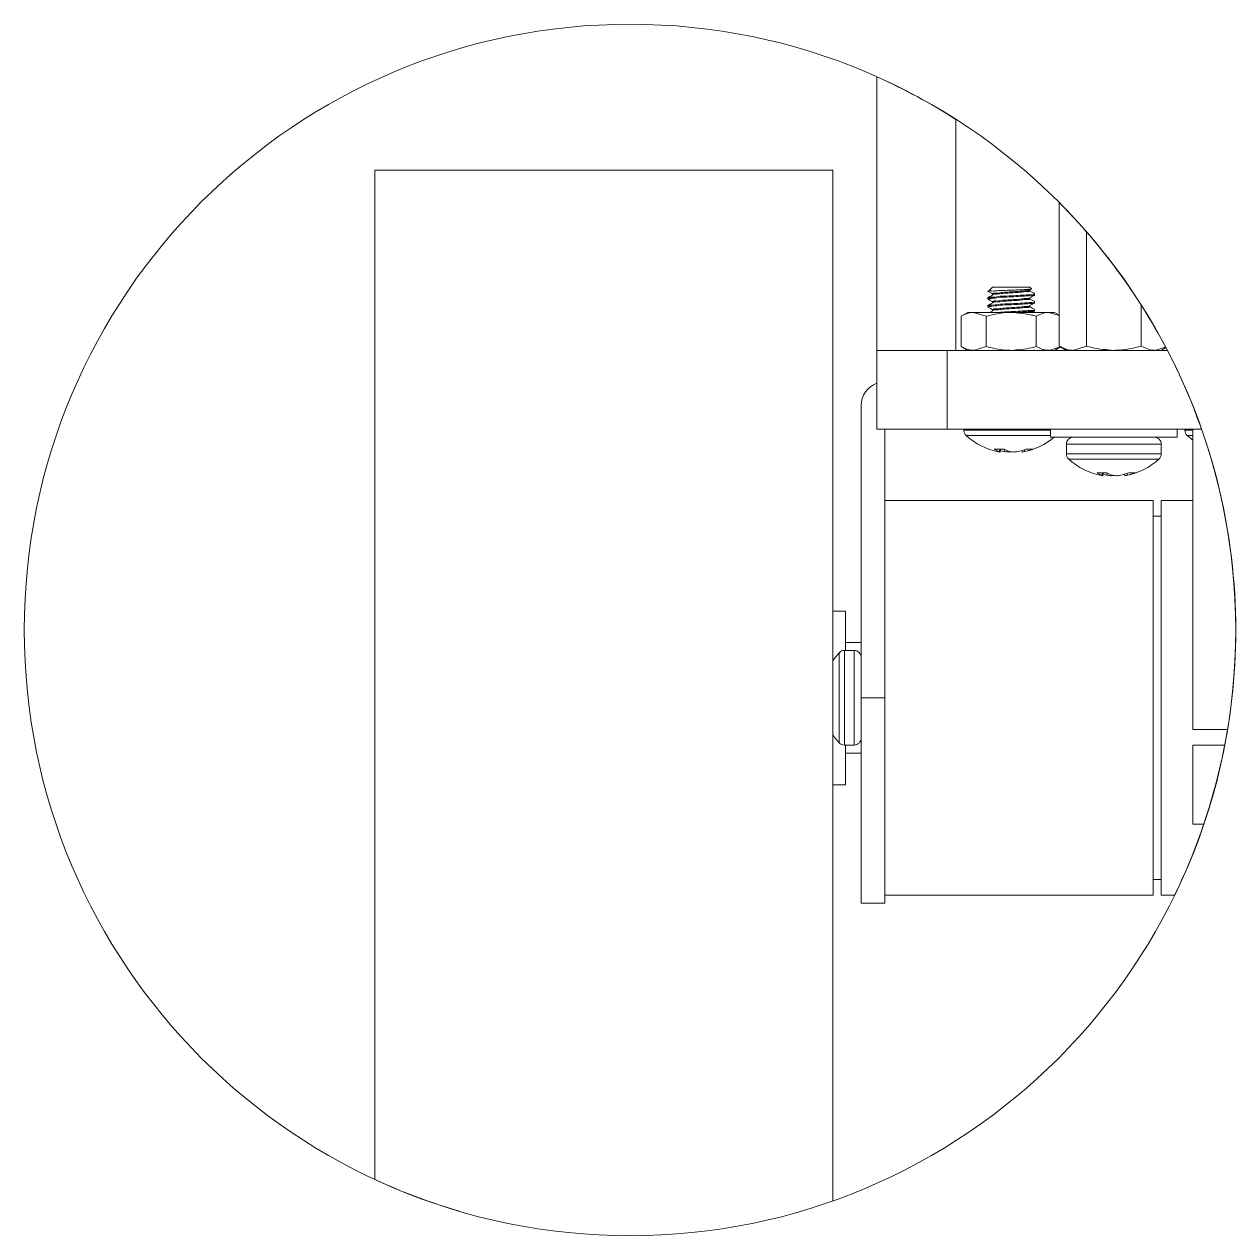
# Model space of a CAD drawing. Header units: inches. Extents: x -1846 to 3013, y 0 to 1997.
# Drawn here: x 2123.6 to 2200.3, y 643.2 to 719.9 of the extents above; entities that cross this region are included whole.
import ezdxf

# ---------------------------------------------------------------- set-up
doc = ezdxf.new("R2010")
doc.units = ezdxf.units.IN
doc.layers.get('0').update_dxf_attribs({"color": 2, "lineweight": 0})

msp = doc.modelspace()

# ---------------------------------------------------------------- linework, layer by layer
for p, q in [((2177.606, 699.285), (2177.606, 716.603)), ((2182.606, 713.91), (2182.606, 699.285)), ((2145.806, 646.787), (2145.806, 710.687)), ((2145.806, 710.687), (2174.806, 710.687)), ((2174.806, 645.429), (2174.806, 710.687)), ((2189.142, 708.65), (2189.142, 699.553)), ((2190.874, 706.792), (2190.874, 699.553)), ((2184.931, 703.285), (2184.673, 703.027)), ((2187.281, 703.285), (2184.931, 703.285)), ((2184.931, 702.862), (2184.931, 702.8)), ((2187.206, 703.146), (2187.09, 703.066)), ((2187.27, 703.101), (2187.41, 703.183)), ((2187.382, 703.185), (2187.281, 703.285)), ((2187.281, 703.05), (2187.281, 703.108)), ((2187.362, 702.754), (2187.362, 702.816)), ((2187.579, 702.787), (2187.606, 702.802)), ((2184.637, 702.616), (2184.615, 702.604)), ((2184.637, 702.116), (2184.615, 702.104)), ((2184.931, 702.362), (2184.931, 702.3)), ((2187.281, 702.55), (2187.281, 702.612)), ((2187.281, 702.05), (2187.281, 702.112)), ((2187.362, 702.254), (2187.362, 702.316)), ((2187.579, 702.287), (2187.606, 702.302)), ((2194.338, 702.157), (2194.338, 699.553)), ((2183.356, 701.685), (2182.931, 701.439)), ((2182.931, 699.531), (2182.931, 701.439)), ((2183.356, 701.685), (2183.725, 701.685)), ((2184.518, 701.439), (2183.725, 701.685)), ((2186.106, 701.685), (2183.725, 701.685)), ((2184.518, 699.531), (2184.518, 701.439)), ((2184.931, 701.862), (2184.931, 701.8)), ((2186.106, 701.685), (2188.488, 701.685)), ((2187.362, 701.754), (2187.362, 701.816)), ((2187.579, 701.787), (2187.606, 701.802)), ((2187.694, 699.531), (2187.694, 701.439)), ((2189.142, 701.483), (2188.488, 701.685)), ((2188.488, 701.685), (2188.856, 701.685)), ((2189.142, 701.52), (2188.856, 701.685)), ((2177.606, 699.285), (2177.887, 699.285)), ((2177.606, 694.285), (2177.606, 699.285)), ((2177.887, 699.285), (2182.059, 699.285)), ((2182.059, 699.285), (2182.059, 694.285)), ((2195.995, 699.285), (2182.059, 699.285)), ((2182.931, 699.531), (2183.356, 699.285)), ((2184.518, 699.531), (2183.725, 699.285)), ((2184.937, 699.292), (2184.925, 699.285)), ((2187.579, 699.287), (2187.606, 699.302)), ((2189.282, 699.531), (2188.488, 699.285)), ((2188.856, 699.285), (2189.231, 699.502)), ((2189.142, 699.553), (2189.606, 699.285)), ((2190.874, 699.553), (2190.008, 699.285)), ((2195.884, 699.496), (2195.204, 699.285)), ((2195.606, 699.285), (2195.904, 699.457)), ((2176.606, 677.285), (2176.606, 695.785)), ((2182.059, 694.285), (2177.606, 694.285)), ((2178.106, 677.285), (2178.106, 694.285)), ((2198.161, 694.285), (2182.059, 694.285)), ((2183.106, 694.285), (2183.106, 694.227)), ((2188.606, 694.227), (2183.106, 694.227)), ((2188.606, 693.895), (2183.252, 693.895)), ((2188.606, 694.285), (2188.606, 693.785)), ((2196.606, 693.785), (2188.606, 693.785)), ((2196.606, 693.785), (2196.606, 694.285)), ((2197.106, 694.285), (2197.106, 694.227)), ((2197.606, 694.227), (2197.106, 694.227)), ((2197.606, 693.895), (2197.252, 693.895)), ((2197.606, 694.285), (2197.606, 675.285)), ((2185.667, 693.036), (2185.034, 693.036)), ((2185.382, 693.036), (2185.368, 692.871)), ((2185.434, 693.036), (2185.416, 692.844)), ((2185.689, 693.022), (2185.694, 692.871)), ((2185.962, 692.892), (2185.961, 692.844)), ((2186.787, 692.94), (2186.796, 692.844)), ((2186.94, 692.991), (2186.948, 692.871)), ((2187.47, 693.036), (2187.056, 693.036)), ((2189.606, 693.335), (2189.606, 692.727)), ((2195.606, 693.335), (2189.606, 693.335)), ((2195.606, 692.727), (2195.606, 693.335)), ((2195.606, 692.727), (2189.606, 692.727)), ((2195.46, 692.395), (2189.752, 692.395)), ((2192.167, 691.536), (2191.534, 691.536)), ((2191.882, 691.536), (2191.868, 691.371)), ((2191.934, 691.536), (2191.916, 691.344)), ((2192.189, 691.522), (2192.194, 691.371)), ((2192.462, 691.392), (2192.461, 691.344)), ((2193.287, 691.44), (2193.296, 691.344)), ((2193.44, 691.491), (2193.448, 691.371)), ((2193.97, 691.536), (2193.556, 691.536)), ((2195.106, 689.785), (2178.106, 689.785)), ((2195.106, 664.785), (2195.106, 689.785)), ((2197.606, 689.785), (2195.606, 689.785)), ((2195.606, 664.785), (2195.606, 689.785)), ((2195.606, 688.785), (2195.106, 688.785)), ((2175.606, 682.769), (2174.806, 682.769)), ((2175.606, 682.769), (2175.606, 680.285)), ((2176.606, 680.785), (2175.606, 680.785)), ((2175.216, 674.431), (2175.216, 680.139)), ((2176.156, 680.285), (2175.548, 680.285)), ((2175.548, 674.285), (2175.548, 680.285)), ((2176.156, 674.285), (2176.156, 680.285)), ((2176.606, 677.285), (2178.106, 677.285)), ((2176.606, 664.285), (2176.606, 677.285)), ((2178.106, 677.285), (2178.106, 664.285)), ((2197.606, 675.285), (2199.808, 675.285)), ((2175.548, 674.285), (2176.156, 674.285)), ((2175.606, 674.285), (2175.606, 671.946)), ((2175.606, 673.785), (2176.606, 673.785)), ((2197.606, 669.285), (2197.606, 674.285)), ((2197.606, 674.285), (2199.628, 674.285)), ((2174.806, 671.769), (2175.606, 671.769)), ((2175.606, 671.946), (2175.606, 671.769)), ((2198.305, 669.285), (2197.606, 669.285)), ((2195.106, 665.785), (2195.606, 665.785)), ((2178.106, 664.785), (2195.106, 664.785)), ((2195.606, 664.785), (2196.457, 664.785)), ((2176.606, 664.285), (2178.106, 664.285))]:
    msp.add_line(p, q)
at = {"flags": 128}
msp.add_lwpolyline([(2197.252, 693.895), (2197.475, 693.705), (2197.606, 693.604)], dxfattribs=at)
msp.add_circle((2161.968, 681.576), 38.359)
for centre, radius, start, end in [((2161.968, 681.576), 38.359, 57.45078, 65.94101), ((2161.968, 681.576), 38.359, 27.7854, 44.89438), ((2161.968, 681.576), 38.359, 359.99997, 27.4951), ((2178.106, 695.785), 1.5, 109.47162, 179.99948), ((2183.556, 694.227), 0.45, 179.99803, 227.50848), ((2186.106, 697.01), 4.225, 227.50713, 259.26015), ((2186.106, 697.01), 4.225, 280.73994, 310.24275), ((2190.056, 693.335), 0.45, 89.99977, 180.00023), ((2195.156, 693.335), 0.45, 359.99977, 90.00023), ((2197.556, 694.227), 0.45, 179.99803, 227.50848), ((2185.831, 694.23), 1.436, 236.28174, 251.20083), ((2185.568, 694.174), 1.338, 256.90136, 263.47861), ((2185.48, 693.018), 0.185, 232.89001, 249.89866), ((2186.352, 695.969), 3.168, 252.98451, 258.01574), ((2186.552, 694.488), 1.701, 238.63169, 251.95523), ((2186.228, 696.943), 4.108, 262.53661, 266.28284), ((2185.735, 695.78), 2.944, 274.41173, 277.24219), ((2186.478, 695.789), 2.953, 261.18006, 265.58486), ((2185.985, 696.943), 4.108, 273.71716, 277.46339), ((2185.847, 696.021), 3.221, 282.02661, 292.05507), ((2186.644, 694.174), 1.338, 276.52181, 283.09916), ((2186.318, 695.773), 2.97, 282.23094, 292.8178), ((2190.056, 692.727), 0.45, 179.99798, 227.50853), ((2192.606, 695.51), 4.225, 227.50746, 259.2598), ((2192.606, 695.51), 4.225, 280.7402, 312.49254), ((2195.156, 692.727), 0.45, 312.49147, 0.00202), ((2192.331, 692.73), 1.436, 236.28244, 251.20013), ((2192.068, 692.674), 1.338, 256.90201, 263.47797), ((2191.98, 691.518), 0.185, 232.90244, 249.88623), ((2192.852, 694.47), 3.169, 252.98526, 258.01499), ((2193.052, 692.988), 1.701, 238.63104, 251.95588), ((2192.728, 695.443), 4.108, 262.53658, 266.28287), ((2192.235, 694.28), 2.945, 274.41182, 277.24209), ((2192.978, 694.288), 2.953, 261.17949, 265.585), ((2192.485, 695.443), 4.108, 273.71713, 277.46342), ((2192.347, 694.521), 3.221, 282.02625, 292.05498), ((2193.144, 692.674), 1.338, 276.52133, 283.09869), ((2192.818, 694.273), 2.97, 282.23136, 292.81785), ((2161.968, 681.576), 38.359, 334.04175, 0.00001), ((2178.331, 677.285), 4.224, 137.50623, 146.54519), ((2175.548, 679.835), 0.45, 89.99879, 137.50877), ((2176.156, 679.835), 0.45, 359.99967, 90.00033), ((2178.331, 677.285), 4.225, 213.45502, 222.49357), ((2175.548, 674.735), 0.45, 222.49175, 270.0007), ((2176.156, 674.735), 0.45, 269.99987, 0.00013), ((2161.968, 681.576), 38.36, 245.08182, 253.62653)]:
    msp.add_arc(centre, radius, start, end)
for points, knots in [([(2184.614, 703.041), (2184.669, 703.01), (2184.774, 702.949), (2184.88, 702.887), (2184.931, 702.858)], [0, 0, 0, 0, 0.515043, 1, 1, 1, 1]), ([(2187.362, 702.816), (2187.227, 702.806), (2186.909, 702.781), (2186.398, 702.753), (2185.848, 702.718), (2185.31, 702.716), (2184.97, 702.619), (2184.652, 702.703), (2184.616, 702.526), (2184.742, 702.548), (2184.85, 702.566)], [0, 0, 0, 0, 0.136497, 0.320766, 0.513025, 0.69734, 0.839039, 0.91504, 0.926344, 1, 1, 1, 1]), ([(2187.362, 702.754), (2187.227, 702.743), (2186.909, 702.718), (2186.398, 702.69), (2185.849, 702.656), (2185.307, 702.653), (2184.976, 702.558), (2184.648, 702.637), (2184.636, 702.551), (2184.634, 702.541)], [0, 0, 0, 0, 0.1477312, 0.3471673, 0.5552502, 0.7547353, 0.9080971, 0.9903542, 1, 1, 1, 1]), ([(2184.937, 702.792), (2184.883, 702.761), (2184.793, 702.708), (2184.702, 702.655), (2184.666, 702.633)], [0, 0, 0, 0, 0.594256, 1, 1, 1, 1]), ([(2184.684, 703.017), (2184.688, 703.021), (2184.742, 703.061), (2184.935, 703.027), (2185.23, 703.071), (2185.634, 703.077), (2186.077, 703.096), (2186.513, 703.111), (2186.889, 703.127), (2187.112, 703.141), (2187.206, 703.146)], [0, 0, 0, 0, 0.006503, 0.079564, 0.207666, 0.370688, 0.553552, 0.734893, 0.888367, 1, 1, 1, 1]), ([(2187.257, 703.059), (2187.259, 703.05), (2187.274, 702.981), (2186.993, 703.027), (2186.758, 702.956), (2186.328, 702.944), (2185.906, 702.907), (2185.481, 702.897), (2185.218, 702.822), (2184.964, 702.871), (2184.953, 702.8), (2184.951, 702.791)], [0, 0, 0, 0, 0.010397, 0.083575, 0.218605, 0.40078, 0.590796, 0.773003, 0.913189, 0.988635, 1, 1, 1, 1]), ([(2187.09, 703.066), (2186.984, 703.056), (2186.735, 703.031), (2186.335, 703.003), (2185.905, 702.97), (2185.479, 702.961), (2185.222, 702.882), (2184.963, 702.936), (2184.955, 702.869), (2184.954, 702.862)], [0, 0, 0, 0, 0.147974, 0.347612, 0.555842, 0.755516, 0.909139, 0.991817, 1, 1, 1, 1]), ([(2187.09, 703.066), (2187.179, 703.054), (2187.27, 703.041), (2187.26, 703.1), (2187.26, 703.101)], [0, 0, 0, 0, 0.976411, 1, 1, 1, 1]), ([(2187.38, 703.169), (2187.381, 703.168), (2187.413, 703.138), (2187.271, 703.155), (2187.221, 703.148), (2187.206, 703.146)], [0, 0, 0, 0, 0.015593, 0.718103, 1, 1, 1, 1]), ([(2187.601, 702.87), (2187.546, 702.901), (2187.438, 702.964), (2187.329, 703.027), (2187.275, 703.059)], [0, 0, 0, 0, 0.500198, 1, 1, 1, 1]), ([(2187.281, 702.614), (2187.335, 702.645), (2187.433, 702.702), (2187.53, 702.758), (2187.573, 702.784)], [0, 0, 0, 0, 0.555658, 1, 1, 1, 1]), ([(2187.575, 702.87), (2187.577, 702.862), (2187.597, 702.779), (2187.474, 702.799), (2187.362, 702.816)], [0, 0, 0, 0, 0.095256, 1, 1, 1, 1]), ([(2187.576, 702.802), (2187.577, 702.796), (2187.597, 702.716), (2187.475, 702.736), (2187.362, 702.754)], [0, 0, 0, 0, 0.076091, 1, 1, 1, 1]), ([(2184.614, 702.541), (2184.669, 702.51), (2184.774, 702.449), (2184.88, 702.387), (2184.931, 702.358)], [0, 0, 0, 0, 0.515044, 1, 1, 1, 1]), ([(2184.614, 702.041), (2184.669, 702.01), (2184.774, 701.949), (2184.88, 701.887), (2184.931, 701.858)], [0, 0, 0, 0, 0.515044, 1, 1, 1, 1]), ([(2187.362, 702.316), (2187.227, 702.306), (2186.909, 702.281), (2186.398, 702.253), (2185.848, 702.218), (2185.31, 702.216), (2184.97, 702.119), (2184.652, 702.203), (2184.616, 702.026), (2184.742, 702.048), (2184.85, 702.066)], [0, 0, 0, 0, 0.136497, 0.320766, 0.513025, 0.697339, 0.839038, 0.91504, 0.926344, 1, 1, 1, 1]), ([(2187.362, 702.254), (2187.227, 702.243), (2186.909, 702.218), (2186.398, 702.19), (2185.849, 702.156), (2185.307, 702.153), (2184.976, 702.058), (2184.648, 702.137), (2184.636, 702.051), (2184.634, 702.041)], [0, 0, 0, 0, 0.1477312, 0.3471673, 0.5552502, 0.7547353, 0.9080971, 0.9903542, 1, 1, 1, 1]), ([(2184.937, 702.292), (2184.883, 702.261), (2184.793, 702.208), (2184.702, 702.155), (2184.666, 702.133)], [0, 0, 0, 0, 0.594257, 1, 1, 1, 1]), ([(2187.257, 702.559), (2187.259, 702.55), (2187.274, 702.481), (2186.993, 702.527), (2186.758, 702.456), (2186.328, 702.444), (2185.906, 702.407), (2185.481, 702.397), (2185.218, 702.322), (2184.964, 702.371), (2184.953, 702.3), (2184.951, 702.291)], [0, 0, 0, 0, 0.010397, 0.083575, 0.218605, 0.40078, 0.590796, 0.773003, 0.913189, 0.988635, 1, 1, 1, 1]), ([(2187.257, 702.059), (2187.259, 702.05), (2187.274, 701.981), (2186.993, 702.027), (2186.758, 701.956), (2186.328, 701.944), (2185.906, 701.907), (2185.481, 701.897), (2185.218, 701.822), (2184.964, 701.871), (2184.953, 701.8), (2184.951, 701.791)], [0, 0, 0, 0, 0.0103966, 0.0835749, 0.2186049, 0.4007804, 0.5907956, 0.7730034, 0.9131893, 0.9886349, 1, 1, 1, 1]), ([(2187.258, 702.614), (2187.259, 702.608), (2187.273, 702.543), (2186.991, 702.591), (2186.759, 702.517), (2186.327, 702.507), (2185.907, 702.469), (2185.479, 702.461), (2185.222, 702.382), (2184.963, 702.436), (2184.955, 702.369), (2184.954, 702.362)], [0, 0, 0, 0, 0.007388, 0.081079, 0.217055, 0.400507, 0.591854, 0.775338, 0.916506, 0.992481, 1, 1, 1, 1]), ([(2187.258, 702.114), (2187.259, 702.108), (2187.273, 702.043), (2186.991, 702.091), (2186.759, 702.017), (2186.327, 702.007), (2185.907, 701.969), (2185.479, 701.961), (2185.222, 701.882), (2184.963, 701.936), (2184.955, 701.869), (2184.954, 701.862)], [0, 0, 0, 0, 0.007388, 0.081079, 0.217055, 0.400507, 0.591854, 0.775338, 0.916506, 0.992481, 1, 1, 1, 1]), ([(2187.601, 702.37), (2187.546, 702.401), (2187.438, 702.464), (2187.329, 702.527), (2187.275, 702.559)], [0, 0, 0, 0, 0.500199, 1, 1, 1, 1]), ([(2187.601, 701.87), (2187.546, 701.901), (2187.438, 701.964), (2187.329, 702.027), (2187.275, 702.059)], [0, 0, 0, 0, 0.500198, 1, 1, 1, 1]), ([(2187.281, 702.114), (2187.335, 702.145), (2187.433, 702.202), (2187.53, 702.258), (2187.573, 702.284)], [0, 0, 0, 0, 0.555658, 1, 1, 1, 1]), ([(2187.575, 702.37), (2187.577, 702.362), (2187.597, 702.279), (2187.474, 702.299), (2187.362, 702.316)], [0, 0, 0, 0, 0.095256, 1, 1, 1, 1]), ([(2187.576, 702.302), (2187.577, 702.296), (2187.597, 702.216), (2187.475, 702.236), (2187.362, 702.254)], [0, 0, 0, 0, 0.076091, 1, 1, 1, 1]), ([(2183.725, 701.685), (2183.706, 701.685), (2183.428, 701.681), (2183.17, 701.556), (2182.931, 701.439)], [0, 0, 0, 0, 0.067695, 1, 1, 1, 1]), ([(2186.106, 701.685), (2185.988, 701.683), (2185.451, 701.672), (2184.927, 701.541), (2184.518, 701.439)], [0, 0, 0, 0, 0.2192089, 1, 1, 1, 1]), ([(2184.937, 701.792), (2184.883, 701.761), (2184.822, 701.725), (2184.761, 701.689), (2184.754, 701.685)], [0, 0, 0, 0, 0.881666, 1, 1, 1, 1]), ([(2187.362, 701.816), (2187.227, 701.806), (2186.909, 701.781), (2186.399, 701.752), (2185.842, 701.724), (2185.441, 701.703), (2185.231, 701.687), (2185.204, 701.685)], [0, 0, 0, 0, 0.18831, 0.442528, 0.707768, 0.962049, 1, 1, 1, 1]), ([(2187.694, 701.439), (2187.593, 701.468), (2187.076, 701.613), (2186.539, 701.653), (2186.106, 701.685)], [0, 0, 0, 0, 0.194876, 1, 1, 1, 1]), ([(2187.362, 701.754), (2187.227, 701.743), (2186.909, 701.719), (2186.557, 701.698), (2186.34, 701.687), (2186.306, 701.685)], [0, 0, 0, 0, 0.38487, 0.904442, 1, 1, 1, 1]), ([(2187.575, 701.87), (2187.577, 701.862), (2187.597, 701.779), (2187.474, 701.799), (2187.362, 701.816)], [0, 0, 0, 0, 0.095256, 1, 1, 1, 1]), ([(2187.576, 701.802), (2187.577, 701.796), (2187.597, 701.716), (2187.475, 701.736), (2187.362, 701.754)], [0, 0, 0, 0, 0.076091, 1, 1, 1, 1]), ([(2187.404, 701.685), (2187.417, 701.693), (2187.474, 701.726), (2187.53, 701.758), (2187.573, 701.784)], [0, 0, 0, 0, 0.233848, 1, 1, 1, 1]), ([(2188.488, 701.685), (2188.469, 701.685), (2188.191, 701.681), (2187.934, 701.556), (2187.694, 701.439)], [0, 0, 0, 0, 0.067695, 1, 1, 1, 1]), ([(2183.725, 699.285), (2183.706, 699.285), (2183.428, 699.289), (2183.17, 699.414), (2182.931, 699.531)], [0, 0, 0, 0, 0.067695, 1, 1, 1, 1]), ([(2186.106, 699.285), (2185.988, 699.288), (2185.451, 699.299), (2184.927, 699.429), (2184.518, 699.531)], [0, 0, 0, 0, 0.2192089, 1, 1, 1, 1]), ([(2187.694, 699.531), (2187.593, 699.502), (2187.076, 699.357), (2186.539, 699.317), (2186.106, 699.285)], [0, 0, 0, 0, 0.1948756, 1, 1, 1, 1]), ([(2188.488, 699.285), (2188.469, 699.285), (2188.191, 699.289), (2187.934, 699.414), (2187.694, 699.531)], [0, 0, 0, 0, 0.067695, 1, 1, 1, 1]), ([(2190.008, 699.285), (2189.988, 699.285), (2189.684, 699.29), (2189.404, 699.426), (2189.142, 699.553)], [0, 0, 0, 0, 0.067703, 1, 1, 1, 1]), ([(2192.606, 699.285), (2192.134, 699.32), (2191.548, 699.364), (2190.984, 699.522), (2190.874, 699.553)], [0, 0, 0, 0, 0.804907, 1, 1, 1, 1]), ([(2194.338, 699.553), (2193.892, 699.442), (2193.321, 699.3), (2192.735, 699.288), (2192.606, 699.285)], [0, 0, 0, 0, 0.780624, 1, 1, 1, 1]), ([(2195.204, 699.285), (2195.184, 699.285), (2194.88, 699.29), (2194.6, 699.426), (2194.338, 699.553)], [0, 0, 0, 0, 0.067703, 1, 1, 1, 1])]:
    msp.add_open_spline(points, degree=3, knots=knots)

doc.saveas('drawing.dxf')
